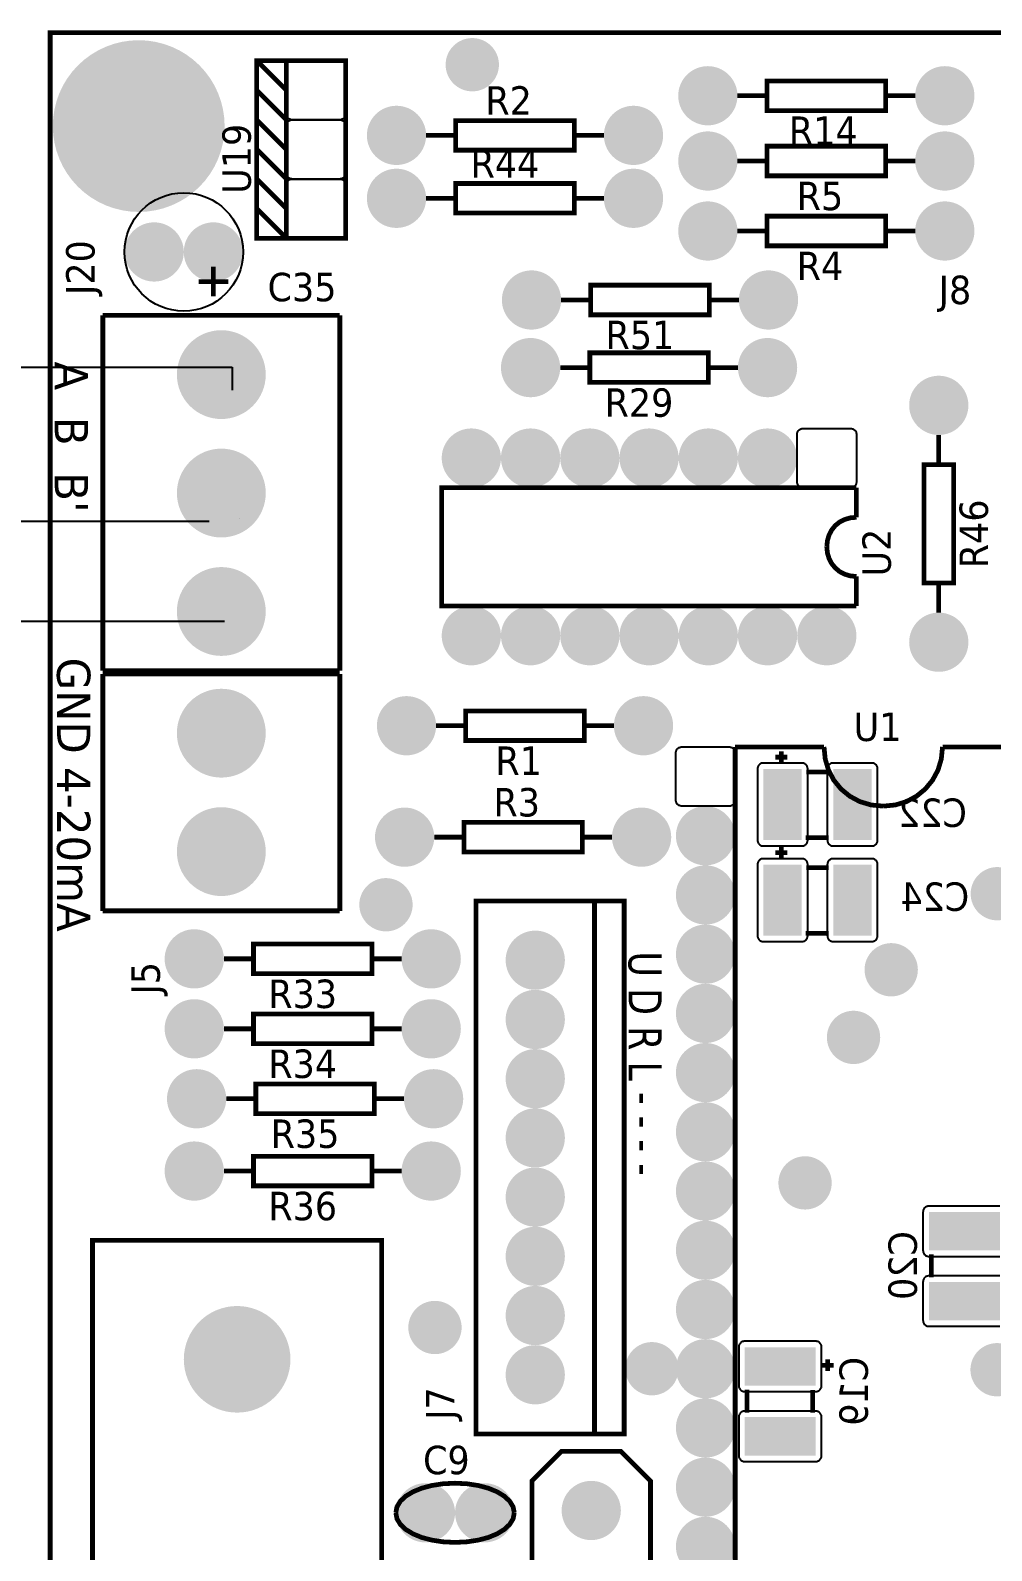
# Model space of a CAD drawing. Header units: millimetres. Extents: x 123.5 to 144.3, y 105.4 to 121.6.
# Drawn here: x 125.467 to 127.9, y 112.131 to 115.981 of the extents above; entities that cross this region are included whole.
import ezdxf

# ---------------------------------------------------------------- set-up
doc = ezdxf.new("R2010")
doc.units = ezdxf.units.MM
doc.layers.add('DESC', color=250, linetype='Continuous')
doc.layers.add('WIRES', color=7, linetype='Continuous')
doc.styles.get("Standard").update_dxf_attribs({"font": 'tahoma.ttf'})

# ---------------------------------------------------------------- blocks, each defined once
blk = doc.blocks.new('RPAD')
blk.add_trace([(-0.5, -0.5), (-0.5, 0.5), (0.5, -0.5), (0.5, 0.5)])
blk = doc.blocks.new('EPAD')
at = {"const_width": 0.5}
blk.add_lwpolyline([(-0.25, 0, 1), (0.25, 0, 1)], format="xyb", close=True, dxfattribs=at)
blk = doc.blocks.new('AutoclaveCard')
at = {"const_width": 0.008}
for points in [[(116.5196, 110.3061), (121.5471, 110.3061), (121.5471, 114.7628), (116.5196, 114.7628), (116.5196, 110.3061)], [(116.5196, 110.3061), (121.5471, 110.3061), (121.5471, 114.7628), (116.5196, 114.7628), (116.5196, 110.3061)], [(116.5196, 110.3061), (121.5471, 110.3061), (121.5471, 114.7628), (116.5196, 114.7628), (116.5196, 110.3061)], [(116.9183, 114.4158), (117.0183, 114.4158), (117.0183, 114.7158), (116.9183, 114.7158), (116.9183, 114.4158), (116.8683, 114.4158), (116.8683, 114.7158), (116.9183, 114.7158)], [(116.9183, 114.6658), (116.8683, 114.7158)], [(116.9183, 114.4158), (117.0183, 114.4158), (117.0183, 114.7158), (116.9183, 114.7158), (116.9183, 114.4158), (116.8683, 114.4158), (116.8683, 114.7158), (116.9183, 114.7158)], [(116.9183, 114.6658), (116.8683, 114.7158)], [(116.9183, 114.4158), (117.0183, 114.4158), (117.0183, 114.7158), (116.9183, 114.7158), (116.9183, 114.4158), (116.8683, 114.4158), (116.8683, 114.7158), (116.9183, 114.7158)], [(116.9183, 114.6658), (116.8683, 114.7158)], [(117.7297, 114.6314), (117.9297, 114.6314), (117.9297, 114.6814), (117.7297, 114.6814), (117.7297, 114.6314)], [(117.7297, 114.6314), (117.9297, 114.6314), (117.9297, 114.6814), (117.7297, 114.6814), (117.7297, 114.6314)], [(117.7297, 114.6314), (117.9297, 114.6314), (117.9297, 114.6814), (117.7297, 114.6814), (117.7297, 114.6314)], [(116.9183, 114.6158), (116.8683, 114.6658)], [(116.9183, 114.6158), (116.8683, 114.6658)], [(116.9183, 114.6158), (116.8683, 114.6658)], [(117.7297, 114.6564), (117.6797, 114.6564)], [(117.7297, 114.6564), (117.6797, 114.6564)], [(117.7297, 114.6564), (117.6797, 114.6564)], [(117.9797, 114.6564), (117.9297, 114.6564)], [(117.9797, 114.6564), (117.9297, 114.6564)], [(117.9797, 114.6564), (117.9297, 114.6564)], [(116.9183, 114.5658), (116.8683, 114.6158)], [(116.9183, 114.5658), (116.8683, 114.6158)], [(116.9183, 114.5658), (116.8683, 114.6158)], [(117.2042, 114.5645), (117.4042, 114.5645), (117.4042, 114.6145), (117.2042, 114.6145), (117.2042, 114.5645)], [(117.2042, 114.5645), (117.4042, 114.5645), (117.4042, 114.6145), (117.2042, 114.6145), (117.2042, 114.5645)], [(117.2042, 114.5645), (117.4042, 114.5645), (117.4042, 114.6145), (117.2042, 114.6145), (117.2042, 114.5645)], [(116.9183, 114.5158), (116.8683, 114.5658)], [(116.9183, 114.5158), (116.8683, 114.5658)], [(116.9183, 114.5158), (116.8683, 114.5658)], [(117.1542, 114.5895), (117.2042, 114.5895)], [(117.1542, 114.5895), (117.2042, 114.5895)], [(117.1542, 114.5895), (117.2042, 114.5895)], [(117.4042, 114.5895), (117.4542, 114.5895)], [(117.4042, 114.5895), (117.4542, 114.5895)], [(117.4042, 114.5895), (117.4542, 114.5895)], [(117.7297, 114.5212), (117.9297, 114.5212), (117.9297, 114.5712), (117.7297, 114.5712), (117.7297, 114.5212)], [(117.7297, 114.5212), (117.9297, 114.5212), (117.9297, 114.5712), (117.7297, 114.5712), (117.7297, 114.5212)], [(117.7297, 114.5212), (117.9297, 114.5212), (117.9297, 114.5712), (117.7297, 114.5712), (117.7297, 114.5212)], [(117.7297, 114.5462), (117.6797, 114.5462)], [(117.7297, 114.5462), (117.6797, 114.5462)], [(117.7297, 114.5462), (117.6797, 114.5462)], [(117.9797, 114.5462), (117.9297, 114.5462)], [(117.9797, 114.5462), (117.9297, 114.5462)], [(117.9797, 114.5462), (117.9297, 114.5462)], [(116.9183, 114.4658), (116.8683, 114.5158)], [(116.9183, 114.4658), (116.8683, 114.5158)], [(116.9183, 114.4658), (116.8683, 114.5158)], [(117.2042, 114.4582), (117.4042, 114.4582), (117.4042, 114.5082), (117.2042, 114.5082), (117.2042, 114.4582)], [(117.2042, 114.4582), (117.4042, 114.4582), (117.4042, 114.5082), (117.2042, 114.5082), (117.2042, 114.4582)], [(117.2042, 114.4582), (117.4042, 114.4582), (117.4042, 114.5082), (117.2042, 114.5082), (117.2042, 114.4582)], [(116.9183, 114.4158), (116.8683, 114.4658)], [(116.9183, 114.4158), (116.8683, 114.4658)], [(116.9183, 114.4158), (116.8683, 114.4658)], [(117.1542, 114.4832), (117.2042, 114.4832)], [(117.1542, 114.4832), (117.2042, 114.4832)], [(117.1542, 114.4832), (117.2042, 114.4832)], [(117.4042, 114.4832), (117.4542, 114.4832)], [(117.4042, 114.4832), (117.4542, 114.4832)], [(117.4042, 114.4832), (117.4542, 114.4832)], [(117.7297, 114.403), (117.9297, 114.403), (117.9297, 114.453), (117.7297, 114.453), (117.7297, 114.403)], [(117.7297, 114.403), (117.9297, 114.403), (117.9297, 114.453), (117.7297, 114.453), (117.7297, 114.403)], [(117.7297, 114.403), (117.9297, 114.403), (117.9297, 114.453), (117.7297, 114.453), (117.7297, 114.403)], [(117.7297, 114.428), (117.6797, 114.428)], [(117.7297, 114.428), (117.6797, 114.428)], [(117.7297, 114.428), (117.6797, 114.428)], [(117.9797, 114.428), (117.9297, 114.428)], [(117.9797, 114.428), (117.9297, 114.428)], [(117.9797, 114.428), (117.9297, 114.428)], [(116.7951, 114.3176), (116.7951, 114.3676)], [(116.7951, 114.3176), (116.7951, 114.3676)], [(116.7951, 114.3176), (116.7951, 114.3676)], [(116.8201, 114.3426), (116.7701, 114.3426)], [(116.8201, 114.3426), (116.7701, 114.3426)], [(116.8201, 114.3426), (116.7701, 114.3426)], [(117.4321, 114.2865), (117.6321, 114.2865), (117.6321, 114.3365), (117.4321, 114.3365), (117.4321, 114.2865)], [(117.4321, 114.2865), (117.6321, 114.2865), (117.6321, 114.3365), (117.4321, 114.3365), (117.4321, 114.2865)], [(117.4321, 114.2865), (117.6321, 114.2865), (117.6321, 114.3365), (117.4321, 114.3365), (117.4321, 114.2865)], [(117.4321, 114.3115), (117.3821, 114.3115)], [(117.4321, 114.3115), (117.3821, 114.3115)], [(117.4321, 114.3115), (117.3821, 114.3115)], [(117.6821, 114.3115), (117.6321, 114.3115)], [(117.6821, 114.3115), (117.6321, 114.3115)], [(117.6821, 114.3115), (117.6321, 114.3115)], [(116.6085, 114.2855), (117.0085, 114.2855)], [(116.6085, 114.2855), (116.6085, 113.6855)], [(116.6085, 114.2855), (117.0085, 114.2855)], [(116.6085, 114.2855), (116.6085, 113.6855)], [(116.6085, 114.2855), (117.0085, 114.2855)], [(116.6085, 114.2855), (116.6085, 113.6855)], [(117.0085, 113.6855), (117.0085, 114.2855)], [(117.0085, 113.6855), (117.0085, 114.2855)], [(117.0085, 113.6855), (117.0085, 114.2855)], [(117.4305, 114.1723), (117.6305, 114.1723), (117.6305, 114.2223), (117.4305, 114.2223), (117.4305, 114.1723)], [(117.4305, 114.1723), (117.6305, 114.1723), (117.6305, 114.2223), (117.4305, 114.2223), (117.4305, 114.1723)], [(117.4305, 114.1723), (117.6305, 114.1723), (117.6305, 114.2223), (117.4305, 114.2223), (117.4305, 114.1723)], [(117.4305, 114.1973), (117.3805, 114.1973)], [(117.4305, 114.1973), (117.3805, 114.1973)], [(117.4305, 114.1973), (117.3805, 114.1973)], [(117.6805, 114.1973), (117.6305, 114.1973)], [(117.6805, 114.1973), (117.6305, 114.1973)], [(117.6805, 114.1973), (117.6305, 114.1973)], [(118.0195, 114.0836), (118.0195, 114.0336)], [(118.0195, 114.0836), (118.0195, 114.0336)], [(118.0195, 114.0836), (118.0195, 114.0336)], [(117.9945, 113.8336), (118.0445, 113.8336), (118.0445, 114.0336), (117.9945, 114.0336), (117.9945, 113.8336)], [(117.9945, 113.8336), (118.0445, 113.8336), (118.0445, 114.0336), (117.9945, 114.0336), (117.9945, 113.8336)], [(117.9945, 113.8336), (118.0445, 113.8336), (118.0445, 114.0336), (117.9945, 114.0336), (117.9945, 113.8336)], [(117.8805, 113.9946), (117.1805, 113.9946), (117.1805, 113.7946), (117.8805, 113.7946)], [(117.8805, 113.9946), (117.1805, 113.9946), (117.1805, 113.7946), (117.8805, 113.7946)], [(117.8805, 113.9946), (117.1805, 113.9946), (117.1805, 113.7946), (117.8805, 113.7946)], [(117.8805, 113.9946), (117.8805, 113.9446)], [(117.8805, 113.9946), (117.8805, 113.9446)], [(117.8805, 113.9946), (117.8805, 113.9446)], [(117.8305, 113.8946), (117.8315, 113.9051), (117.8343, 113.9146), (117.8387, 113.9231), (117.8447, 113.9305), (117.852, 113.9364), (117.8605, 113.9408), (117.8701, 113.9436), (117.8805, 113.9446)], [(117.8305, 113.8946), (117.8315, 113.9051), (117.8343, 113.9146), (117.8387, 113.9231), (117.8447, 113.9305), (117.852, 113.9364), (117.8605, 113.9408), (117.8701, 113.9436), (117.8805, 113.9446)], [(117.8305, 113.8946), (117.8315, 113.9051), (117.8343, 113.9146), (117.8387, 113.9231), (117.8447, 113.9305), (117.852, 113.9364), (117.8605, 113.9408), (117.8701, 113.9436), (117.8805, 113.9446)], [(117.8305, 113.8946), (117.8315, 113.8844), (117.8343, 113.875), (117.8387, 113.8665), (117.8447, 113.8591), (117.852, 113.853), (117.8605, 113.8485), (117.8701, 113.8456), (117.8805, 113.8446)], [(117.8305, 113.8946), (117.8315, 113.8844), (117.8343, 113.875), (117.8387, 113.8665), (117.8447, 113.8591), (117.852, 113.853), (117.8605, 113.8485), (117.8701, 113.8456), (117.8805, 113.8446)], [(117.8305, 113.8946), (117.8315, 113.8844), (117.8343, 113.875), (117.8387, 113.8665), (117.8447, 113.8591), (117.852, 113.853), (117.8605, 113.8485), (117.8701, 113.8456), (117.8805, 113.8446)], [(117.8805, 113.8446), (117.8805, 113.7946)], [(117.8805, 113.8446), (117.8805, 113.7946)], [(117.8805, 113.8446), (117.8805, 113.7946)], [(118.0195, 113.8336), (118.0195, 113.7836)], [(118.0195, 113.8336), (118.0195, 113.7836)], [(118.0195, 113.8336), (118.0195, 113.7836)], [(116.6085, 113.6855), (117.0085, 113.6855)], [(116.6085, 113.6855), (117.0085, 113.6855)], [(116.6085, 113.6855), (117.0085, 113.6855)], [(116.6085, 113.68), (117.0085, 113.68)], [(116.6085, 113.28), (116.6085, 113.68)], [(116.6085, 113.68), (117.0085, 113.68)], [(116.6085, 113.28), (116.6085, 113.68)], [(116.6085, 113.68), (117.0085, 113.68)], [(116.6085, 113.28), (116.6085, 113.68)], [(117.0085, 113.28), (117.0085, 113.68)], [(117.0085, 113.28), (117.0085, 113.68)], [(117.0085, 113.28), (117.0085, 113.68)], [(117.2211, 113.5676), (117.4211, 113.5676), (117.4211, 113.6176), (117.2211, 113.6176), (117.2211, 113.5676)], [(117.2211, 113.5676), (117.4211, 113.5676), (117.4211, 113.6176), (117.2211, 113.6176), (117.2211, 113.5676)], [(117.2211, 113.5676), (117.4211, 113.5676), (117.4211, 113.6176), (117.2211, 113.6176), (117.2211, 113.5676)], [(117.2211, 113.5926), (117.1711, 113.5926)], [(117.2211, 113.5926), (117.1711, 113.5926)], [(117.2211, 113.5926), (117.1711, 113.5926)], [(117.4711, 113.5926), (117.4211, 113.5926)], [(117.4711, 113.5926), (117.4211, 113.5926)], [(117.4711, 113.5926), (117.4211, 113.5926)], [(117.6758, 113.5568), (117.8258, 113.5568)], [(117.6758, 113.5568), (117.6758, 111.5568)], [(117.6758, 113.5568), (117.8258, 113.5568)], [(117.6758, 113.5568), (117.6758, 111.5568)], [(117.6758, 113.5568), (117.8258, 113.5568)], [(117.6758, 113.5568), (117.6758, 111.5568)], [(117.7638, 113.5395), (117.7438, 113.5395)], [(117.7638, 113.5395), (117.7438, 113.5395)], [(117.7638, 113.5395), (117.7438, 113.5395)], [(117.7538, 113.5295), (117.7538, 113.5495)], [(117.7538, 113.5295), (117.7538, 113.5495)], [(117.7538, 113.5295), (117.7538, 113.5495)], [(117.9258, 113.4568), (117.9051, 113.4588), (117.8861, 113.4645), (117.8691, 113.4737), (117.8544, 113.4858), (117.8424, 113.5005), (117.8334, 113.5175), (117.8278, 113.5364), (117.8258, 113.5568)], [(117.9258, 113.4568), (117.9051, 113.4588), (117.8861, 113.4645), (117.8691, 113.4737), (117.8544, 113.4858), (117.8424, 113.5005), (117.8334, 113.5175), (117.8278, 113.5364), (117.8258, 113.5568)], [(117.9258, 113.4568), (117.9051, 113.4588), (117.8861, 113.4645), (117.8691, 113.4737), (117.8544, 113.4858), (117.8424, 113.5005), (117.8334, 113.5175), (117.8278, 113.5364), (117.8258, 113.5568)], [(117.9258, 113.4568), (117.9462, 113.4588), (117.9651, 113.4645), (117.9821, 113.4737), (117.9968, 113.4858), (118.0089, 113.5005), (118.0181, 113.5175), (118.0238, 113.5364), (118.0258, 113.5568)], [(117.9258, 113.4568), (117.9462, 113.4588), (117.9651, 113.4645), (117.9821, 113.4737), (117.9968, 113.4858), (118.0089, 113.5005), (118.0181, 113.5175), (118.0238, 113.5364), (118.0258, 113.5568)], [(117.9258, 113.4568), (117.9462, 113.4588), (117.9651, 113.4645), (117.9821, 113.4737), (117.9968, 113.4858), (118.0089, 113.5005), (118.0181, 113.5175), (118.0238, 113.5364), (118.0258, 113.5568)], [(118.0258, 113.5568), (118.1758, 113.5568)], [(118.0258, 113.5568), (118.1758, 113.5568)], [(118.0258, 113.5568), (118.1758, 113.5568)], [(117.8338, 113.5145), (117.7958, 113.5145)], [(117.8338, 113.5145), (117.7958, 113.5145)], [(117.8338, 113.5145), (117.7958, 113.5145)], [(117.2179, 113.3794), (117.4179, 113.3794), (117.4179, 113.4294), (117.2179, 113.4294), (117.2179, 113.3794)], [(117.2179, 113.3794), (117.4179, 113.3794), (117.4179, 113.4294), (117.2179, 113.4294), (117.2179, 113.3794)], [(117.2179, 113.3794), (117.4179, 113.3794), (117.4179, 113.4294), (117.2179, 113.4294), (117.2179, 113.3794)], [(117.1679, 113.4044), (117.2179, 113.4044)], [(117.1679, 113.4044), (117.2179, 113.4044)], [(117.1679, 113.4044), (117.2179, 113.4044)], [(117.4179, 113.4044), (117.4679, 113.4044)], [(117.4179, 113.4044), (117.4679, 113.4044)], [(117.4179, 113.4044), (117.4679, 113.4044)], [(117.7538, 113.3681), (117.7538, 113.3881)], [(117.7538, 113.3681), (117.7538, 113.3881)], [(117.7538, 113.3681), (117.7538, 113.3881)], [(117.8338, 113.4035), (117.7948, 113.4035)], [(117.8338, 113.4035), (117.7948, 113.4035)], [(117.8338, 113.4035), (117.7948, 113.4035)], [(117.7638, 113.3781), (117.7438, 113.3781)], [(117.7638, 113.3781), (117.7438, 113.3781)], [(117.7638, 113.3781), (117.7438, 113.3781)], [(117.8338, 113.3531), (117.7958, 113.3531)], [(117.8338, 113.3531), (117.7958, 113.3531)], [(117.8338, 113.3531), (117.7958, 113.3531)], [(117.2384, 112.3966), (117.4884, 112.3966), (117.4884, 113.2966), (117.2384, 113.2966), (117.2384, 112.3966)], [(117.2384, 112.3966), (117.4884, 112.3966), (117.4884, 113.2966), (117.2384, 113.2966), (117.2384, 112.3966)], [(117.2384, 112.3966), (117.4884, 112.3966), (117.4884, 113.2966), (117.2384, 113.2966), (117.2384, 112.3966)], [(117.4384, 113.2966), (117.4384, 112.3966)], [(117.4384, 113.2966), (117.4384, 112.3966)], [(117.4384, 113.2966), (117.4384, 112.3966)], [(116.6085, 113.28), (117.0085, 113.28)], [(116.6085, 113.28), (117.0085, 113.28)], [(116.6085, 113.28), (117.0085, 113.28)], [(117.8338, 113.2421), (117.7948, 113.2421)], [(117.8338, 113.2421), (117.7948, 113.2421)], [(117.8338, 113.2421), (117.7948, 113.2421)], [(116.8628, 113.1739), (117.0628, 113.1739), (117.0628, 113.2239), (116.8628, 113.2239), (116.8628, 113.1739)], [(116.8628, 113.1739), (117.0628, 113.1739), (117.0628, 113.2239), (116.8628, 113.2239), (116.8628, 113.1739)], [(116.8628, 113.1739), (117.0628, 113.1739), (117.0628, 113.2239), (116.8628, 113.2239), (116.8628, 113.1739)], [(116.8628, 113.1989), (116.8128, 113.1989)], [(116.8628, 113.1989), (116.8128, 113.1989)], [(116.8628, 113.1989), (116.8128, 113.1989)], [(117.1128, 113.1989), (117.0628, 113.1989)], [(117.1128, 113.1989), (117.0628, 113.1989)], [(117.1128, 113.1989), (117.0628, 113.1989)], [(116.8628, 113.0558), (117.0628, 113.0558), (117.0628, 113.1058), (116.8628, 113.1058), (116.8628, 113.0558)], [(116.8628, 113.0558), (117.0628, 113.0558), (117.0628, 113.1058), (116.8628, 113.1058), (116.8628, 113.0558)], [(116.8628, 113.0558), (117.0628, 113.0558), (117.0628, 113.1058), (116.8628, 113.1058), (116.8628, 113.0558)], [(116.8628, 113.0808), (116.8128, 113.0808)], [(116.8628, 113.0808), (116.8128, 113.0808)], [(116.8628, 113.0808), (116.8128, 113.0808)], [(117.1128, 113.0808), (117.0628, 113.0808)], [(117.1128, 113.0808), (117.0628, 113.0808)], [(117.1128, 113.0808), (117.0628, 113.0808)], [(116.8668, 112.9377), (117.0668, 112.9377), (117.0668, 112.9877), (116.8668, 112.9877), (116.8668, 112.9377)], [(116.8668, 112.9377), (117.0668, 112.9377), (117.0668, 112.9877), (116.8668, 112.9877), (116.8668, 112.9377)], [(116.8668, 112.9377), (117.0668, 112.9377), (117.0668, 112.9877), (116.8668, 112.9877), (116.8668, 112.9377)], [(116.8668, 112.9627), (116.8168, 112.9627)], [(116.8668, 112.9627), (116.8168, 112.9627)], [(116.8668, 112.9627), (116.8168, 112.9627)], [(117.1168, 112.9627), (117.0668, 112.9627)], [(117.1168, 112.9627), (117.0668, 112.9627)], [(117.1168, 112.9627), (117.0668, 112.9627)], [(116.8628, 112.8156), (117.0628, 112.8156), (117.0628, 112.8656), (116.8628, 112.8656), (116.8628, 112.8156)], [(116.8628, 112.8156), (117.0628, 112.8156), (117.0628, 112.8656), (116.8628, 112.8656), (116.8628, 112.8156)], [(116.8628, 112.8156), (117.0628, 112.8156), (117.0628, 112.8656), (116.8628, 112.8656), (116.8628, 112.8156)], [(116.8628, 112.8406), (116.8128, 112.8406)], [(116.8628, 112.8406), (116.8128, 112.8406)], [(116.8628, 112.8406), (116.8128, 112.8406)], [(117.1128, 112.8406), (117.0628, 112.8406)], [(117.1128, 112.8406), (117.0628, 112.8406)], [(117.1128, 112.8406), (117.0628, 112.8406)], [(116.5911, 111.3455), (117.0793, 111.3455), (117.0793, 112.7235), (116.5911, 112.7235), (116.5911, 111.3455)], [(116.5911, 111.3455), (117.0793, 111.3455), (117.0793, 112.7235), (116.5911, 112.7235), (116.5911, 111.3455)], [(116.5911, 111.3455), (117.0793, 111.3455), (117.0793, 112.7235), (116.5911, 112.7235), (116.5911, 111.3455)], [(118.0068, 112.661), (118.0068, 112.7)], [(118.0068, 112.661), (118.0068, 112.7)], [(118.0068, 112.661), (118.0068, 112.7)], [(117.8218, 112.5127), (117.8418, 112.5127)], [(117.8218, 112.5127), (117.8418, 112.5127)], [(117.8218, 112.5127), (117.8418, 112.5127)], [(117.8318, 112.5027), (117.8318, 112.5227)], [(117.8318, 112.5027), (117.8318, 112.5227)], [(117.8318, 112.5027), (117.8318, 112.5227)], [(117.6958, 112.4327), (117.6958, 112.4717)], [(117.6958, 112.4327), (117.6958, 112.4717)], [(117.6958, 112.4327), (117.6958, 112.4717)], [(117.8068, 112.4327), (117.8068, 112.4707)], [(117.8068, 112.4327), (117.8068, 112.4707)], [(117.8068, 112.4327), (117.8068, 112.4707)], [(117.3329, 112.0174), (117.3329, 112.3174), (117.3829, 112.3674), (117.4829, 112.3674), (117.5329, 112.3174), (117.5329, 112.0174), (117.4829, 111.9674), (117.3829, 111.9674), (117.3329, 112.0174)], [(117.3329, 112.0174), (117.3329, 112.3174), (117.3829, 112.3674), (117.4829, 112.3674), (117.5329, 112.3174), (117.5329, 112.0174), (117.4829, 111.9674), (117.3829, 111.9674), (117.3329, 112.0174)], [(117.3329, 112.0174), (117.3329, 112.3174), (117.3829, 112.3674), (117.4829, 112.3674), (117.5329, 112.3174), (117.5329, 112.0174), (117.4829, 111.9674), (117.3829, 111.9674), (117.3329, 112.0174)], [(117.103, 112.2635), (117.105, 112.2737), (117.1107, 112.2831), (117.1198, 112.2916), (117.132, 112.299), (117.1467, 112.305), (117.1637, 112.3096), (117.1826, 112.3125), (117.203, 112.3135)], [(117.103, 112.2635), (117.105, 112.2737), (117.1107, 112.2831), (117.1198, 112.2916), (117.132, 112.299), (117.1467, 112.305), (117.1637, 112.3096), (117.1826, 112.3125), (117.203, 112.3135)], [(117.103, 112.2635), (117.105, 112.2737), (117.1107, 112.2831), (117.1198, 112.2916), (117.132, 112.299), (117.1467, 112.305), (117.1637, 112.3096), (117.1826, 112.3125), (117.203, 112.3135)], [(117.303, 112.2635), (117.301, 112.2737), (117.2952, 112.2831), (117.2861, 112.2916), (117.274, 112.299), (117.2592, 112.305), (117.2422, 112.3096), (117.2233, 112.3125), (117.203, 112.3135)], [(117.303, 112.2635), (117.301, 112.2737), (117.2952, 112.2831), (117.2861, 112.2916), (117.274, 112.299), (117.2592, 112.305), (117.2422, 112.3096), (117.2233, 112.3125), (117.203, 112.3135)], [(117.303, 112.2635), (117.301, 112.2737), (117.2952, 112.2831), (117.2861, 112.2916), (117.274, 112.299), (117.2592, 112.305), (117.2422, 112.3096), (117.2233, 112.3125), (117.203, 112.3135)], [(117.103, 112.2635), (117.105, 112.2533), (117.1107, 112.2439), (117.1198, 112.2354), (117.132, 112.228), (117.1467, 112.2219), (117.1637, 112.2174), (117.1826, 112.2145), (117.203, 112.2135)], [(117.103, 112.2635), (117.105, 112.2533), (117.1107, 112.2439), (117.1198, 112.2354), (117.132, 112.228), (117.1467, 112.2219), (117.1637, 112.2174), (117.1826, 112.2145), (117.203, 112.2135)], [(117.103, 112.2635), (117.105, 112.2533), (117.1107, 112.2439), (117.1198, 112.2354), (117.132, 112.228), (117.1467, 112.2219), (117.1637, 112.2174), (117.1826, 112.2145), (117.203, 112.2135)], [(117.303, 112.2635), (117.301, 112.2533), (117.2952, 112.2439), (117.2861, 112.2354), (117.274, 112.228), (117.2592, 112.2219), (117.2422, 112.2174), (117.2233, 112.2145), (117.203, 112.2135)], [(117.303, 112.2635), (117.301, 112.2533), (117.2952, 112.2439), (117.2861, 112.2354), (117.274, 112.228), (117.2592, 112.2219), (117.2422, 112.2174), (117.2233, 112.2145), (117.203, 112.2135)], [(117.303, 112.2635), (117.301, 112.2533), (117.2952, 112.2439), (117.2861, 112.2354), (117.274, 112.228), (117.2592, 112.2219), (117.2422, 112.2174), (117.2233, 112.2145), (117.203, 112.2135)]]:
    blk.add_lwpolyline(points, dxfattribs=at)
for points in [[(116.9183, 114.6258), (116.9183, 114.7058), (116.9184, 114.7069), (116.9185, 114.7079), (116.9188, 114.7089), (116.9191, 114.7098), (116.9195, 114.7107), (116.92, 114.7115), (116.9206, 114.7122), (116.9212, 114.713), (116.9219, 114.7136), (116.9227, 114.7142), (116.9235, 114.7147), (116.9244, 114.7151), (116.9253, 114.7154), (116.9263, 114.7156), (116.9273, 114.7158), (116.9283, 114.7158), (117.0083, 114.7158), (117.0094, 114.7158), (117.0104, 114.7156), (117.0113, 114.7154), (117.0123, 114.7151), (117.0131, 114.7147), (117.014, 114.7142), (117.0147, 114.7136), (117.0154, 114.713), (117.0161, 114.7122), (117.0166, 114.7115), (117.0171, 114.7107), (117.0176, 114.7098), (117.0179, 114.7089), (117.0181, 114.7079), (117.0183, 114.7069), (117.0183, 114.7058), (117.0183, 114.6258), (117.0183, 114.6248), (117.0181, 114.6238), (117.0179, 114.6228), (117.0176, 114.6219), (117.0171, 114.621), (117.0166, 114.6202), (117.0161, 114.6194), (117.0154, 114.6187), (117.0147, 114.6181), (117.014, 114.6175), (117.0131, 114.617), (117.0123, 114.6166), (117.0113, 114.6163), (117.0104, 114.616), (117.0094, 114.6159), (117.0083, 114.6158), (116.9283, 114.6158), (116.9273, 114.6159), (116.9263, 114.616), (116.9253, 114.6163), (116.9244, 114.6166), (116.9235, 114.617), (116.9227, 114.6175), (116.9219, 114.6181), (116.9212, 114.6187), (116.9206, 114.6194), (116.92, 114.6202), (116.9195, 114.621), (116.9191, 114.6219), (116.9188, 114.6228), (116.9185, 114.6238), (116.9184, 114.6248), (116.9183, 114.6258)], [(116.9183, 114.5258), (116.9183, 114.6058), (116.9184, 114.6069), (116.9185, 114.6079), (116.9188, 114.6089), (116.9191, 114.6098), (116.9195, 114.6107), (116.92, 114.6115), (116.9206, 114.6122), (116.9212, 114.613), (116.9219, 114.6136), (116.9227, 114.6142), (116.9235, 114.6147), (116.9244, 114.6151), (116.9253, 114.6154), (116.9263, 114.6156), (116.9273, 114.6158), (116.9283, 114.6158), (117.0083, 114.6158), (117.0094, 114.6158), (117.0104, 114.6156), (117.0113, 114.6154), (117.0123, 114.6151), (117.0131, 114.6147), (117.014, 114.6142), (117.0147, 114.6136), (117.0154, 114.613), (117.0161, 114.6122), (117.0166, 114.6115), (117.0171, 114.6107), (117.0176, 114.6098), (117.0179, 114.6089), (117.0181, 114.6079), (117.0183, 114.6069), (117.0183, 114.6058), (117.0183, 114.5258), (117.0183, 114.5248), (117.0181, 114.5238), (117.0179, 114.5228), (117.0176, 114.5219), (117.0171, 114.521), (117.0166, 114.5202), (117.0161, 114.5194), (117.0154, 114.5187), (117.0147, 114.5181), (117.014, 114.5175), (117.0131, 114.517), (117.0123, 114.5166), (117.0113, 114.5163), (117.0104, 114.516), (117.0094, 114.5159), (117.0083, 114.5158), (116.9283, 114.5158), (116.9273, 114.5159), (116.9263, 114.516), (116.9253, 114.5163), (116.9244, 114.5166), (116.9235, 114.517), (116.9227, 114.5175), (116.9219, 114.5181), (116.9212, 114.5187), (116.9206, 114.5194), (116.92, 114.5202), (116.9195, 114.521), (116.9191, 114.5219), (116.9188, 114.5228), (116.9185, 114.5238), (116.9184, 114.5248), (116.9183, 114.5258)], [(116.9183, 114.4258), (116.9183, 114.5058), (116.9184, 114.5069), (116.9185, 114.5079), (116.9188, 114.5089), (116.9191, 114.5098), (116.9195, 114.5107), (116.92, 114.5115), (116.9206, 114.5122), (116.9212, 114.513), (116.9219, 114.5136), (116.9227, 114.5142), (116.9235, 114.5147), (116.9244, 114.5151), (116.9253, 114.5154), (116.9263, 114.5156), (116.9273, 114.5158), (116.9283, 114.5158), (117.0083, 114.5158), (117.0094, 114.5158), (117.0104, 114.5156), (117.0113, 114.5154), (117.0123, 114.5151), (117.0131, 114.5147), (117.014, 114.5142), (117.0147, 114.5136), (117.0154, 114.513), (117.0161, 114.5122), (117.0166, 114.5115), (117.0171, 114.5107), (117.0176, 114.5098), (117.0179, 114.5089), (117.0181, 114.5079), (117.0183, 114.5069), (117.0183, 114.5058), (117.0183, 114.4258), (117.0183, 114.4248), (117.0181, 114.4238), (117.0179, 114.4228), (117.0176, 114.4219), (117.0171, 114.421), (117.0166, 114.4202), (117.0161, 114.4194), (117.0154, 114.4187), (117.0147, 114.4181), (117.014, 114.4175), (117.0131, 114.417), (117.0123, 114.4166), (117.0113, 114.4163), (117.0104, 114.416), (117.0094, 114.4159), (117.0083, 114.4158), (116.9283, 114.4158), (116.9273, 114.4159), (116.9263, 114.416), (116.9253, 114.4163), (116.9244, 114.4166), (116.9235, 114.417), (116.9227, 114.4175), (116.9219, 114.4181), (116.9212, 114.4187), (116.9206, 114.4194), (116.92, 114.4202), (116.9195, 114.421), (116.9191, 114.4219), (116.9188, 114.4228), (116.9185, 114.4238), (116.9184, 114.4248), (116.9183, 114.4258)], [(117.8705, 113.9946), (117.7905, 113.9946), (117.7895, 113.9946), (117.7885, 113.9948), (117.7875, 113.995), (117.7866, 113.9954), (117.7857, 113.9958), (117.7849, 113.9963), (117.7841, 113.9968), (117.7834, 113.9975), (117.7828, 113.9982), (117.7822, 113.9989), (117.7817, 113.9998), (117.7813, 114.0006), (117.781, 114.0016), (117.7807, 114.0025), (117.7806, 114.0035), (117.7805, 114.0046), (117.7805, 114.0846), (117.7806, 114.0856), (117.7807, 114.0866), (117.781, 114.0876), (117.7813, 114.0885), (117.7817, 114.0894), (117.7822, 114.0902), (117.7828, 114.091), (117.7834, 114.0917), (117.7841, 114.0923), (117.7849, 114.0929), (117.7857, 114.0934), (117.7866, 114.0938), (117.7875, 114.0941), (117.7885, 114.0944), (117.7895, 114.0945), (117.7905, 114.0946), (117.8705, 114.0946), (117.8716, 114.0945), (117.8726, 114.0944), (117.8735, 114.0941), (117.8745, 114.0938), (117.8753, 114.0934), (117.8762, 114.0929), (117.8769, 114.0923), (117.8776, 114.0917), (117.8783, 114.091), (117.8789, 114.0902), (117.8793, 114.0894), (117.8798, 114.0885), (117.8801, 114.0876), (117.8803, 114.0866), (117.8805, 114.0856), (117.8805, 114.0846), (117.8805, 114.0046), (117.8805, 114.0035), (117.8803, 114.0025), (117.8801, 114.0016), (117.8798, 114.0006), (117.8793, 113.9998), (117.8789, 113.9989), (117.8783, 113.9982), (117.8776, 113.9975), (117.8769, 113.9968), (117.8762, 113.9963), (117.8753, 113.9958), (117.8745, 113.9954), (117.8735, 113.995), (117.8726, 113.9948), (117.8716, 113.9946), (117.8705, 113.9946)], [(117.6758, 113.5468), (117.6758, 113.4668), (117.6758, 113.4657), (117.6756, 113.4647), (117.6754, 113.4638), (117.675, 113.4629), (117.6746, 113.462), (117.6741, 113.4612), (117.6736, 113.4604), (117.6729, 113.4597), (117.6722, 113.459), (117.6714, 113.4585), (117.6706, 113.458), (117.6697, 113.4576), (117.6688, 113.4572), (117.6679, 113.457), (117.6668, 113.4568), (117.6658, 113.4568), (117.5858, 113.4568), (117.5848, 113.4568), (117.5838, 113.457), (117.5828, 113.4572), (117.5819, 113.4576), (117.581, 113.458), (117.5802, 113.4585), (117.5794, 113.459), (117.5787, 113.4597), (117.5781, 113.4604), (117.5775, 113.4612), (117.577, 113.462), (117.5766, 113.4629), (117.5762, 113.4638), (117.576, 113.4647), (117.5759, 113.4657), (117.5758, 113.4668), (117.5758, 113.5468), (117.5759, 113.5478), (117.576, 113.5488), (117.5762, 113.5498), (117.5766, 113.5507), (117.577, 113.5516), (117.5775, 113.5524), (117.5781, 113.5532), (117.5787, 113.5539), (117.5794, 113.5545), (117.5802, 113.5551), (117.581, 113.5556), (117.5819, 113.556), (117.5828, 113.5563), (117.5838, 113.5566), (117.5848, 113.5567), (117.5858, 113.5568), (117.6658, 113.5568), (117.6668, 113.5567), (117.6679, 113.5566), (117.6688, 113.5563), (117.6697, 113.556), (117.6706, 113.5556), (117.6714, 113.5551), (117.6722, 113.5545), (117.6729, 113.5539), (117.6736, 113.5532), (117.6741, 113.5524), (117.6746, 113.5516), (117.675, 113.5507), (117.6754, 113.5498), (117.6756, 113.5488), (117.6758, 113.5478), (117.6758, 113.5468)], [(117.7883, 113.5295), (117.7233, 113.5295), (117.7223, 113.5295), (117.7213, 113.5293), (117.7203, 113.5291), (117.7194, 113.5288), (117.7185, 113.5284), (117.7177, 113.5279), (117.7169, 113.5273), (117.7162, 113.5267), (117.7156, 113.5259), (117.715, 113.5252), (117.7145, 113.5244), (117.7141, 113.5235), (117.7138, 113.5226), (117.7135, 113.5216), (117.7134, 113.5206), (117.7133, 113.5195), (117.7133, 113.3995), (117.7134, 113.3985), (117.7135, 113.3975), (117.7138, 113.3965), (117.7141, 113.3956), (117.7145, 113.3947), (117.715, 113.3939), (117.7156, 113.3931), (117.7162, 113.3924), (117.7169, 113.3918), (117.7177, 113.3912), (117.7185, 113.3907), (117.7194, 113.3903), (117.7203, 113.39), (117.7213, 113.3897), (117.7223, 113.3896), (117.7233, 113.3895), (117.7883, 113.3895), (117.7894, 113.3896), (117.7904, 113.3897), (117.7914, 113.39), (117.7923, 113.3903), (117.7932, 113.3907), (117.794, 113.3912), (117.7947, 113.3918), (117.7954, 113.3924), (117.7961, 113.3931), (117.7967, 113.3939), (117.7972, 113.3947), (117.7976, 113.3956), (117.7979, 113.3965), (117.7981, 113.3975), (117.7983, 113.3985), (117.7983, 113.3995), (117.7983, 113.5195), (117.7983, 113.5206), (117.7981, 113.5216), (117.7979, 113.5226), (117.7976, 113.5235), (117.7972, 113.5244), (117.7967, 113.5252), (117.7961, 113.5259), (117.7954, 113.5267), (117.7947, 113.5273), (117.794, 113.5279), (117.7932, 113.5284), (117.7923, 113.5288), (117.7914, 113.5291), (117.7904, 113.5293), (117.7894, 113.5295), (117.7883, 113.5295)], [(117.9063, 113.5295), (117.8413, 113.5295), (117.8403, 113.5295), (117.8393, 113.5293), (117.8383, 113.5291), (117.8374, 113.5288), (117.8365, 113.5284), (117.8357, 113.5279), (117.8349, 113.5273), (117.8342, 113.5267), (117.8336, 113.5259), (117.833, 113.5252), (117.8325, 113.5244), (117.8321, 113.5235), (117.8318, 113.5226), (117.8315, 113.5216), (117.8314, 113.5206), (117.8313, 113.5195), (117.8313, 113.3995), (117.8314, 113.3985), (117.8315, 113.3975), (117.8318, 113.3965), (117.8321, 113.3956), (117.8325, 113.3947), (117.833, 113.3939), (117.8336, 113.3931), (117.8342, 113.3924), (117.8349, 113.3918), (117.8357, 113.3912), (117.8365, 113.3907), (117.8374, 113.3903), (117.8383, 113.39), (117.8393, 113.3897), (117.8403, 113.3896), (117.8413, 113.3895), (117.9063, 113.3895), (117.9074, 113.3896), (117.9084, 113.3897), (117.9094, 113.39), (117.9103, 113.3903), (117.9112, 113.3907), (117.912, 113.3912), (117.9127, 113.3918), (117.9134, 113.3924), (117.9141, 113.3931), (117.9147, 113.3939), (117.9152, 113.3947), (117.9156, 113.3956), (117.9159, 113.3965), (117.9161, 113.3975), (117.9163, 113.3985), (117.9163, 113.3995), (117.9163, 113.5195), (117.9163, 113.5206), (117.9161, 113.5216), (117.9159, 113.5226), (117.9156, 113.5235), (117.9152, 113.5244), (117.9147, 113.5252), (117.9141, 113.5259), (117.9134, 113.5267), (117.9127, 113.5273), (117.912, 113.5279), (117.9112, 113.5284), (117.9103, 113.5288), (117.9094, 113.5291), (117.9084, 113.5293), (117.9074, 113.5295), (117.9063, 113.5295)], [(117.7883, 113.3681), (117.7233, 113.3681), (117.7223, 113.3681), (117.7213, 113.3679), (117.7203, 113.3677), (117.7194, 113.3674), (117.7185, 113.3669), (117.7177, 113.3664), (117.7169, 113.3659), (117.7162, 113.3652), (117.7156, 113.3645), (117.715, 113.3638), (117.7145, 113.3629), (117.7141, 113.3621), (117.7138, 113.3611), (117.7135, 113.3602), (117.7134, 113.3592), (117.7133, 113.3581), (117.7133, 113.2381), (117.7134, 113.2371), (117.7135, 113.2361), (117.7138, 113.2351), (117.7141, 113.2342), (117.7145, 113.2333), (117.715, 113.2325), (117.7156, 113.2317), (117.7162, 113.231), (117.7169, 113.2304), (117.7177, 113.2298), (117.7185, 113.2293), (117.7194, 113.2289), (117.7203, 113.2286), (117.7213, 113.2283), (117.7223, 113.2282), (117.7233, 113.2281), (117.7883, 113.2281), (117.7894, 113.2282), (117.7904, 113.2283), (117.7914, 113.2286), (117.7923, 113.2289), (117.7932, 113.2293), (117.794, 113.2298), (117.7947, 113.2304), (117.7954, 113.231), (117.7961, 113.2317), (117.7967, 113.2325), (117.7972, 113.2333), (117.7976, 113.2342), (117.7979, 113.2351), (117.7981, 113.2361), (117.7983, 113.2371), (117.7983, 113.2381), (117.7983, 113.3581), (117.7983, 113.3592), (117.7981, 113.3602), (117.7979, 113.3611), (117.7976, 113.3621), (117.7972, 113.3629), (117.7967, 113.3638), (117.7961, 113.3645), (117.7954, 113.3652), (117.7947, 113.3659), (117.794, 113.3664), (117.7932, 113.3669), (117.7923, 113.3674), (117.7914, 113.3677), (117.7904, 113.3679), (117.7894, 113.3681), (117.7883, 113.3681)], [(117.9063, 113.3681), (117.8413, 113.3681), (117.8403, 113.3681), (117.8393, 113.3679), (117.8383, 113.3677), (117.8374, 113.3674), (117.8365, 113.3669), (117.8357, 113.3664), (117.8349, 113.3659), (117.8342, 113.3652), (117.8336, 113.3645), (117.833, 113.3638), (117.8325, 113.3629), (117.8321, 113.3621), (117.8318, 113.3611), (117.8315, 113.3602), (117.8314, 113.3592), (117.8313, 113.3581), (117.8313, 113.2381), (117.8314, 113.2371), (117.8315, 113.2361), (117.8318, 113.2351), (117.8321, 113.2342), (117.8325, 113.2333), (117.833, 113.2325), (117.8336, 113.2317), (117.8342, 113.231), (117.8349, 113.2304), (117.8357, 113.2298), (117.8365, 113.2293), (117.8374, 113.2289), (117.8383, 113.2286), (117.8393, 113.2283), (117.8403, 113.2282), (117.8413, 113.2281), (117.9063, 113.2281), (117.9074, 113.2282), (117.9084, 113.2283), (117.9094, 113.2286), (117.9103, 113.2289), (117.9112, 113.2293), (117.912, 113.2298), (117.9127, 113.2304), (117.9134, 113.231), (117.9141, 113.2317), (117.9147, 113.2325), (117.9152, 113.2333), (117.9156, 113.2342), (117.9159, 113.2351), (117.9161, 113.2361), (117.9163, 113.2371), (117.9163, 113.2381), (117.9163, 113.3581), (117.9163, 113.3592), (117.9161, 113.3602), (117.9159, 113.3611), (117.9156, 113.3621), (117.9152, 113.3629), (117.9147, 113.3638), (117.9141, 113.3645), (117.9134, 113.3652), (117.9127, 113.3659), (117.912, 113.3664), (117.9112, 113.3669), (117.9103, 113.3674), (117.9094, 113.3677), (117.9084, 113.3679), (117.9074, 113.3681), (117.9063, 113.3681)], [(117.8218, 112.4782), (117.8218, 112.5432), (117.8217, 112.5443), (117.8216, 112.5453), (117.8214, 112.5462), (117.821, 112.5472), (117.8206, 112.548), (117.8201, 112.5489), (117.8195, 112.5496), (117.8189, 112.5503), (117.8182, 112.551), (117.8174, 112.5515), (117.8166, 112.552), (117.8157, 112.5525), (117.8148, 112.5528), (117.8138, 112.553), (117.8128, 112.5532), (117.8118, 112.5532), (117.6918, 112.5532), (117.6908, 112.5532), (117.6897, 112.553), (117.6888, 112.5528), (117.6879, 112.5525), (117.687, 112.552), (117.6862, 112.5515), (117.6854, 112.551), (117.6847, 112.5503), (117.684, 112.5496), (117.6835, 112.5489), (117.683, 112.548), (117.6826, 112.5472), (117.6822, 112.5462), (117.682, 112.5453), (117.6818, 112.5443), (117.6818, 112.5432), (117.6818, 112.4782), (117.6818, 112.4772), (117.682, 112.4762), (117.6822, 112.4752), (117.6826, 112.4743), (117.683, 112.4734), (117.6835, 112.4726), (117.684, 112.4718), (117.6847, 112.4711), (117.6854, 112.4705), (117.6862, 112.4699), (117.687, 112.4694), (117.6879, 112.469), (117.6888, 112.4687), (117.6897, 112.4684), (117.6908, 112.4683), (117.6918, 112.4682), (117.8118, 112.4682), (117.8128, 112.4683), (117.8138, 112.4684), (117.8148, 112.4687), (117.8157, 112.469), (117.8166, 112.4694), (117.8174, 112.4699), (117.8182, 112.4705), (117.8189, 112.4711), (117.8195, 112.4718), (117.8201, 112.4726), (117.8206, 112.4734), (117.821, 112.4743), (117.8214, 112.4752), (117.8216, 112.4762), (117.8217, 112.4772), (117.8218, 112.4782)], [(117.8218, 112.3602), (117.8218, 112.4252), (117.8217, 112.4263), (117.8216, 112.4273), (117.8214, 112.4282), (117.821, 112.4292), (117.8206, 112.43), (117.8201, 112.4309), (117.8195, 112.4316), (117.8189, 112.4323), (117.8182, 112.433), (117.8174, 112.4335), (117.8166, 112.434), (117.8157, 112.4345), (117.8148, 112.4348), (117.8138, 112.435), (117.8128, 112.4352), (117.8118, 112.4352), (117.6918, 112.4352), (117.6908, 112.4352), (117.6897, 112.435), (117.6888, 112.4348), (117.6879, 112.4345), (117.687, 112.434), (117.6862, 112.4335), (117.6854, 112.433), (117.6847, 112.4323), (117.684, 112.4316), (117.6835, 112.4309), (117.683, 112.43), (117.6826, 112.4292), (117.6822, 112.4282), (117.682, 112.4273), (117.6818, 112.4263), (117.6818, 112.4252), (117.6818, 112.3602), (117.6818, 112.3592), (117.682, 112.3582), (117.6822, 112.3572), (117.6826, 112.3563), (117.683, 112.3554), (117.6835, 112.3546), (117.684, 112.3538), (117.6847, 112.3531), (117.6854, 112.3525), (117.6862, 112.3519), (117.687, 112.3514), (117.6879, 112.351), (117.6888, 112.3507), (117.6897, 112.3504), (117.6908, 112.3503), (117.6918, 112.3502), (117.8118, 112.3502), (117.8128, 112.3503), (117.8138, 112.3504), (117.8148, 112.3507), (117.8157, 112.351), (117.8166, 112.3514), (117.8174, 112.3519), (117.8182, 112.3525), (117.8189, 112.3531), (117.8195, 112.3538), (117.8201, 112.3546), (117.8206, 112.3554), (117.821, 112.3563), (117.8214, 112.3572), (117.8216, 112.3582), (117.8217, 112.3592), (117.8218, 112.3602)]]:
    blk.add_lwpolyline(points, close=True)
for points in [[(118.1228, 112.7815), (118.0028, 112.7815), (118.0018, 112.7814), (118.0008, 112.7813), (117.9998, 112.781), (117.9989, 112.7807), (117.998, 112.7803), (117.9972, 112.7798), (117.9964, 112.7792), (117.9957, 112.7786), (117.9951, 112.7779), (117.9945, 112.7771), (117.994, 112.7763), (117.9936, 112.7754), (117.9933, 112.7745), (117.993, 112.7735), (117.9929, 112.7725), (117.9928, 112.7715), (117.9928, 112.7065), (117.9929, 112.7054), (117.993, 112.7044), (117.9933, 112.7034), (117.9936, 112.7025), (117.994, 112.7016), (117.9945, 112.7008), (117.9951, 112.7001), (117.9957, 112.6994), (117.9964, 112.6987), (117.9972, 112.6981), (117.998, 112.6976), (117.9989, 112.6972), (117.9998, 112.6969), (118.0008, 112.6967), (118.0018, 112.6965), (118.0028, 112.6965), (118.1228, 112.6965)], [(118.1228, 112.6635), (118.0028, 112.6635), (118.0018, 112.6634), (118.0008, 112.6633), (117.9998, 112.663), (117.9989, 112.6627), (117.998, 112.6623), (117.9972, 112.6618), (117.9964, 112.6612), (117.9957, 112.6606), (117.9951, 112.6599), (117.9945, 112.6591), (117.994, 112.6583), (117.9936, 112.6574), (117.9933, 112.6565), (117.993, 112.6555), (117.9929, 112.6545), (117.9928, 112.6535), (117.9928, 112.5885), (117.9929, 112.5874), (117.993, 112.5864), (117.9933, 112.5854), (117.9936, 112.5845), (117.994, 112.5836), (117.9945, 112.5828), (117.9951, 112.5821), (117.9957, 112.5814), (117.9964, 112.5807), (117.9972, 112.5801), (117.998, 112.5796), (117.9989, 112.5792), (117.9998, 112.5789), (118.0008, 112.5787), (118.0018, 112.5785), (118.0028, 112.5785), (118.1228, 112.5785)]]:
    blk.add_lwpolyline(points)
blk.add_circle((116.7451, 114.3926), 0.1)
blk.add_circle((116.7451, 114.3926), 0.1)
blk.add_circle((116.7451, 114.3926), 0.1)
for name, p, xscale, yscale in [('EPAD', (116.6691, 114.6052), 0.29, 0.29), ('EPAD', (117.2321, 114.7088), 0.09, 0.09), ('EPAD', (117.6297, 114.6564), 0.1, 0.1), ('EPAD', (118.0297, 114.6564), 0.1, 0.1), ('EPAD', (117.1042, 114.5895), 0.1, 0.1), ('EPAD', (117.5042, 114.5895), 0.1, 0.1), ('EPAD', (117.6297, 114.5462), 0.1, 0.1), ('EPAD', (118.0297, 114.5462), 0.1, 0.1), ('EPAD', (117.1042, 114.4832), 0.1, 0.1), ('EPAD', (117.5042, 114.4832), 0.1, 0.1), ('EPAD', (117.6297, 114.428), 0.1, 0.1), ('EPAD', (118.0297, 114.428), 0.1, 0.1), ('EPAD', (116.6951, 114.3926), 0.1, 0.1), ('EPAD', (116.7951, 114.3926), 0.1, 0.1), ('EPAD', (117.3321, 114.3115), 0.1, 0.1), ('EPAD', (117.7321, 114.3115), 0.1, 0.1), ('EPAD', (116.8085, 114.1855), 0.15, 0.15), ('EPAD', (117.3305, 114.1973), 0.1, 0.1), ('EPAD', (117.7305, 114.1973), 0.1, 0.1), ('EPAD', (118.0195, 114.1336), 0.1, 0.1), ('EPAD', (117.2305, 114.0446), 0.1, 0.1), ('EPAD', (117.3305, 114.0446), 0.1, 0.1), ('EPAD', (117.4305, 114.0446), 0.1, 0.1), ('EPAD', (117.5305, 114.0446), 0.1, 0.1), ('EPAD', (117.6305, 114.0446), 0.1, 0.1), ('EPAD', (117.7305, 114.0446), 0.1, 0.1), ('EPAD', (116.8085, 113.9855), 0.15, 0.15), ('EPAD', (116.8085, 113.7855), 0.15, 0.15), ('EPAD', (117.2305, 113.7446), 0.1, 0.1), ('EPAD', (117.3305, 113.7446), 0.1, 0.1), ('EPAD', (117.4305, 113.7446), 0.1, 0.1), ('EPAD', (117.5305, 113.7446), 0.1, 0.1), ('EPAD', (117.6305, 113.7446), 0.1, 0.1), ('EPAD', (117.7305, 113.7446), 0.1, 0.1), ('EPAD', (117.8305, 113.7446), 0.1, 0.1), ('EPAD', (118.0195, 113.7336), 0.1, 0.1), ('EPAD', (116.8085, 113.58), 0.15, 0.15), ('EPAD', (117.1211, 113.5926), 0.1, 0.1), ('EPAD', (117.5211, 113.5926), 0.1, 0.1), ('RPAD', (117.7558, 113.4595), 0.065, 0.12), ('RPAD', (117.8738, 113.4595), 0.065, 0.12), ('EPAD', (116.8085, 113.38), 0.15, 0.15), ('EPAD', (117.1179, 113.4044), 0.1, 0.1), ('EPAD', (117.5179, 113.4044), 0.1, 0.1), ('EPAD', (117.6258, 113.4068), 0.1, 0.1), ('EPAD', (117.6258, 113.3068), 0.1, 0.1), ('RPAD', (117.7558, 113.2981), 0.065, 0.12), ('RPAD', (117.8738, 113.2981), 0.065, 0.12), ('EPAD', (118.1183, 113.3089), 0.09, 0.09), ('EPAD', (117.0864, 113.2903), 0.09, 0.09), ('EPAD', (116.7628, 113.1989), 0.1, 0.1), ('EPAD', (117.1628, 113.1989), 0.1, 0.1), ('EPAD', (117.3384, 113.1966), 0.1, 0.1), ('EPAD', (117.6258, 113.2068), 0.1, 0.1), ('EPAD', (117.9392, 113.1805), 0.09, 0.09), ('EPAD', (117.6258, 113.1068), 0.1, 0.1), ('EPAD', (116.7628, 113.0808), 0.1, 0.1), ('EPAD', (117.1628, 113.0808), 0.1, 0.1), ('EPAD', (117.3384, 113.0966), 0.1, 0.1), ('EPAD', (117.8756, 113.0663), 0.09, 0.09), ('EPAD', (117.6258, 113.0068), 0.1, 0.1), ('EPAD', (117.3384, 112.9966), 0.1, 0.1), ('EPAD', (116.7668, 112.9627), 0.1, 0.1), ('EPAD', (117.1668, 112.9627), 0.1, 0.1), ('EPAD', (117.6258, 112.9068), 0.1, 0.1), ('EPAD', (117.3384, 112.8966), 0.1, 0.1), ('EPAD', (116.7628, 112.8406), 0.1, 0.1), ('EPAD', (117.1628, 112.8406), 0.1, 0.1), ('EPAD', (117.6258, 112.8068), 0.1, 0.1), ('EPAD', (117.7938, 112.8206), 0.09, 0.09), ('EPAD', (117.3384, 112.7966), 0.1, 0.1), ('EPAD', (117.3384, 112.6966), 0.1, 0.1), ('EPAD', (117.6258, 112.7068), 0.1, 0.1), ('EPAD', (117.3384, 112.5966), 0.1, 0.1), ('EPAD', (117.6258, 112.6068), 0.1, 0.1), ('EPAD', (117.1691, 112.5764), 0.09, 0.09), ('EPAD', (116.8352, 112.5227), 0.18, 0.18), ('EPAD', (117.3384, 112.4966), 0.1, 0.1), ('EPAD', (117.5353, 112.5068), 0.09, 0.09), ('EPAD', (117.6258, 112.5068), 0.1, 0.1), ('EPAD', (118.1179, 112.5051), 0.09, 0.09), ('EPAD', (117.6258, 112.4068), 0.1, 0.1), ('EPAD', (117.6258, 112.3068), 0.1, 0.1), ('EPAD', (117.153, 112.2635), 0.1, 0.1), ('EPAD', (117.253, 112.2635), 0.1, 0.1), ('EPAD', (117.4329, 112.2674), 0.1, 0.1), ('EPAD', (117.6258, 112.2068), 0.1, 0.1)]:
    blk.add_blockref(name, p, dxfattribs=dict(xscale=xscale, yscale=yscale))
at = {"xscale": 0.065, "yscale": 0.12, "rotation": 270}
for p in [(118.0628, 112.739), (118.0628, 112.621), (117.7518, 112.5107), (117.7518, 112.3927)]:
    blk.add_blockref('RPAD', p, dxfattribs=at)
at = {"width": 1.041667}
for s, p in [('R2', (117.2542, 114.6245)), ('R2', (117.2542, 114.6245)), ('R2', (117.2542, 114.6245)), ('R14', (117.7666, 114.5734)), ('R14', (117.7666, 114.5734)), ('R14', (117.7666, 114.5734)), ('R44', (117.2292, 114.5182)), ('R44', (117.2292, 114.5182)), ('R44', (117.2292, 114.5182)), ('R5', (117.7797, 114.4632)), ('R5', (117.7797, 114.4632)), ('R5', (117.7797, 114.4632)), ('R4', (117.7797, 114.345)), ('R4', (117.7797, 114.345)), ('R4', (117.7797, 114.345)), ('C35', (116.8866, 114.3094)), ('C35', (116.8866, 114.3094)), ('C35', (116.8866, 114.3094)), ('J8', (118.0194, 114.3046)), ('J8', (118.0194, 114.3046)), ('J8', (118.0194, 114.3046)), ('R51', (117.4571, 114.2285)), ('R51', (117.4571, 114.2285)), ('R51', (117.4571, 114.2285)), ('R29', (117.4555, 114.1143)), ('R29', (117.4555, 114.1143)), ('R29', (117.4555, 114.1143)), ('U1', (117.8758, 113.5668)), ('U1', (117.8758, 113.5668)), ('U1', (117.8758, 113.5668)), ('R1', (117.2711, 113.5096)), ('R1', (117.2711, 113.5096)), ('R1', (117.2711, 113.5096)), ('R3', (117.2679, 113.4394)), ('R3', (117.2679, 113.4394)), ('R3', (117.2679, 113.4394)), ('R33', (116.8878, 113.1159)), ('R33', (116.8878, 113.1159)), ('R33', (116.8878, 113.1159)), ('R34', (116.8878, 112.9978)), ('R34', (116.8878, 112.9978)), ('R34', (116.8878, 112.9978)), ('R35', (116.8918, 112.8797)), ('R35', (116.8918, 112.8797)), ('R35', (116.8918, 112.8797)), ('R36', (116.8878, 112.7576)), ('R36', (116.8878, 112.7576)), ('R36', (116.8878, 112.7576)), ('C9', (117.149, 112.3287)), ('C9', (117.149, 112.3287)), ('C9', (117.149, 112.3287))]:
    blk.add_text(s, height=0.048, dxfattribs=at).set_placement(p)
for s, height, rotation, width, p in [('U19', 0.048, 90, 1.041667, (116.8583, 114.4908)), ('U19', 0.048, 90, 1.041667, (116.8583, 114.4908)), ('U19', 0.048, 90, 1.041667, (116.8583, 114.4908)), ('J20', 0.048, 90, 1.041667, (116.5945, 114.32)), ('J20', 0.048, 90, 1.041667, (116.5945, 114.32)), ('J20', 0.048, 90, 1.041667, (116.5945, 114.32)), ("A  B  B'", 0.056, 270, 1.071429, (116.5274, 114.2076)), ("A  B  B'", 0.056, 270, 1.071429, (116.5274, 114.2076)), ("A  B  B'", 0.056, 270, 1.071429, (116.5274, 114.2076)), ('R46', 0.048, 90, 1.041667, (118.1025, 113.8586)), ('R46', 0.048, 90, 1.041667, (118.1025, 113.8586)), ('R46', 0.048, 90, 1.041667, (118.1025, 113.8586)), ('U2', 0.048, 90, 1.041667, (117.9385, 113.8446)), ('U2', 0.048, 90, 1.041667, (117.9385, 113.8446)), ('U2', 0.048, 90, 1.041667, (117.9385, 113.8446)), ('GND 4-20mA', 0.056, 270, 1.071429, (116.5313, 113.7076)), ('GND 4-20mA', 0.056, 270, 1.071429, (116.5313, 113.7076)), ('GND 4-20mA', 0.056, 270, 1.071429, (116.5313, 113.7076)), ('J5', 0.048, 90, 1.041667, (116.7048, 113.1387)), ('J5', 0.048, 90, 1.041667, (116.7048, 113.1387)), ('J5', 0.048, 90, 1.041667, (116.7048, 113.1387)), ('U D R L - - - -', 0.056, 270, 0.892857, (117.4959, 113.2115)), ('U D R L - - - -', 0.056, 270, 0.892857, (117.4959, 113.2115)), ('U D R L - - - -', 0.056, 270, 0.892857, (117.4959, 113.2115)), ('J7', 0.048, 90, 1.041667, (117.2019, 112.4206)), ('J7', 0.048, 90, 1.041667, (117.2019, 112.4206)), ('J7', 0.048, 90, 1.041667, (117.2019, 112.4206))]:
    blk.add_text(s, height=height, rotation=rotation, dxfattribs=dict(width=width)).set_placement(p)
at = {"text_generation_flag": 2, "width": 1.041667}
for s, p in [('C22', (118.067, 113.4217)), ('C22', (118.067, 113.4217)), ('C22', (118.067, 113.4217)), ('C24', (118.0709, 113.28)), ('C24', (118.0709, 113.28)), ('C24', (118.0709, 113.28))]:
    blk.add_text(s, height=0.048, dxfattribs=at).set_placement(p)
for s, p in [('C20', (117.9825, 112.7392)), ('C20', (117.9825, 112.7392)), ('C20', (117.9825, 112.7392)), ('C19', (117.8998, 112.5267)), ('C19', (117.8998, 112.5267)), ('C19', (117.8998, 112.5267))]:
    blk.add_text(s, height=0.048, rotation=90, dxfattribs=at).set_placement(p)

msp = doc.modelspace()

# ---------------------------------------------------------------- linework, layer by layer
at = {"layer": 'WIRES'}
for p, q in [((125.275, 115.128), (125.9775, 115.128)), ((125.9775, 115.128), (125.9775, 115.0695)), ((123.7839, 114.7381), (125.919, 114.7381)), ((125.9957, 114.7437), (125.9957, 114.7437)), ((125.236, 114.4846), (125.958, 114.4846))]:
    msp.add_line(p, q, dxfattribs=at)

# ---------------------------------------------------------------- block references
at = {"layer": 'DESC', "xscale": 1.5, "yscale": 1.5, "zscale": 1.5}
msp.add_blockref('AutoclaveCard', (-49.2629, -56.169), dxfattribs=at)

doc.saveas('drawing.dxf')
